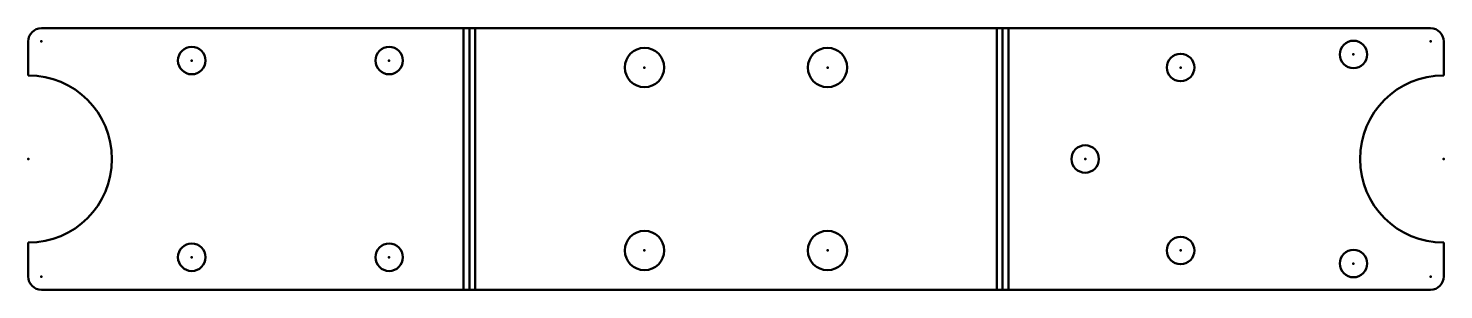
# Model space of a CAD drawing. Header units: millimetres. Extents: x -75 to 33, y -20 to 0.
import ezdxf

# ---------------------------------------------------------------- set-up
doc = ezdxf.new("R2010")
doc.units = ezdxf.units.MM
for name, color, linetype, lineweight in [('IV_ARC_CENTERS', 7, 'Continuous', 50), ('IV_BEND_DOWN', 7, 'Continuous', 50), ('IV_INTERIOR_PROFILES', 7, 'Continuous', 50), ('IV_OUTER_PROFILE', 7, 'Continuous', 50), ('IV_TANGENT', 7, 'Continuous', 50)]:
    doc.layers.add(name, color=color, linetype=linetype, lineweight=lineweight)

msp = doc.modelspace()

# ---------------------------------------------------------------- linework, layer by layer
at = {"layer": 'IV_ARC_CENTERS'}
for p in [(-73.97, -1), (32.29, -1), (26.39, -2), (-62.47, -2.47), (-47.37, -2.47), (-27.84, -3), (-13.84, -3), (13.17, -3), (-74.97, -10), (5.87, -10), (33.29, -10), (-27.84, -17), (-13.84, -17), (13.17, -17), (-62.47, -17.52), (-47.37, -17.52), (26.39, -18), (-73.97, -19), (32.29, -19)]:
    msp.add_point(p, dxfattribs=at)
at = {"layer": 'IV_BEND_DOWN'}
for p, q in [((-41.23, 0), (-41.23, -20)), ((-0.45, -20), (-0.45, 0))]:
    msp.add_line(p, q, dxfattribs=at)
at = {"layer": 'IV_INTERIOR_PROFILES'}
for centre, radius in [((26.39, -2), 1.05), ((-62.47, -2.47), 1.05), ((-47.37, -2.47), 1.05), ((-27.84, -3), 1.5), ((-13.84, -3), 1.5), ((13.17, -3), 1.05), ((5.87, -10), 1.05), ((-27.84, -17), 1.5), ((-13.84, -17), 1.5), ((13.17, -17), 1.05), ((-62.47, -17.52), 1.05), ((-47.37, -17.52), 1.05), ((26.39, -18), 1.05)]:
    msp.add_circle(centre, radius, dxfattribs=at)
at = {"layer": 'IV_OUTER_PROFILE'}
for p, q in [((-73.97, 0), (32.29, 0)), ((-74.97, -1), (-74.97, -3.6)), ((33.29, -3.6), (33.29, -1)), ((-74.97, -16.4), (-74.97, -19)), ((33.29, -19), (33.29, -16.4)), ((32.29, -20), (-73.97, -20))]:
    msp.add_line(p, q, dxfattribs=at)
for centre, radius, start, end in [((-73.97, -1), 1, 90, 180), ((32.29, -1), 1, 360, 90), ((-74.97, -10), 6.4, 270, 90), ((33.29, -10), 6.4, 90, 270), ((-73.97, -19), 1, 180, 270), ((32.29, -19), 1, 270, 0)]:
    msp.add_arc(centre, radius, start, end, dxfattribs=at)
at = {"layer": 'IV_TANGENT'}
for p, q in [((-41.68, -20), (-41.68, 0)), ((-40.78, 0), (-40.78, -20)), ((-0.9, -20), (-0.9, 0)), ((0, 0), (0, -20))]:
    msp.add_line(p, q, dxfattribs=at)

doc.saveas('drawing.dxf')
